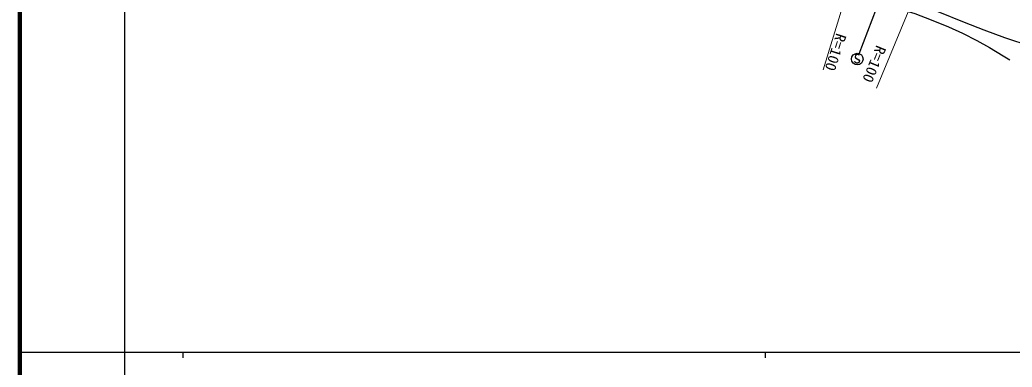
# Model space of a CAD drawing. Units: millimetres on the paper. Extents: x 40 to 680, y 20 to 380.
# Drawn here: x 40 to 210.4, y 202.4 to 262.1 of the extents above; entities that cross this region are included whole.
import ezdxf
from ezdxf.enums import TextEntityAlignment as Align

# ---------------------------------------------------------------- set-up
doc = ezdxf.new("R2010")
doc.units = ezdxf.units.MM
for name, color, linetype, lineweight in [('M-BGD', 7, 'Continuous', 25), ('M-BGD-EXST', 7, 'Continuous', 25), ('M-STR-HTXT', 7, 'Continuous', 13), ('M-TTL', 2, 'Continuous', 140), ('M-TTL-BAND', 7, 'Continuous', 25)]:
    doc.layers.add(name, color=color, linetype=linetype, lineweight=lineweight)
doc.styles.add('ＭＳ ゴシック', font='')
doc.styles.get('ＭＳ ゴシック').set_extended_font_data('MS Gothic')

msp = doc.modelspace()

# ---------------------------------------------------------------- linework, layer by layer
at = {"layer": 'M-BGD'}
for points in [[(179.32, 267.058), (180.484, 267.365), (181.829, 267.591), (182.828, 267.627), (184.033, 267.548), (185.525, 267.307), (187.085, 266.947), (190.112, 266.209), (193.147, 265.36), (202.218, 261.708), (205.576, 260.373), (209.144, 259.067), (218.171, 256.092)], [(185.731, 264.408), (186.714, 264.621), (187.514, 264.699), (188.307, 264.651), (189.298, 264.468), (191.429, 263.909), (193.713, 263.197), (196.542, 262.127), (199.477, 260.902), (201.88, 259.812), (204.383, 258.556), (206.561, 257.353), (208.912, 255.93), (210.029, 255.225)]]:
    msp.add_lwpolyline(points, dxfattribs=at)
at = {"layer": 'M-BGD-EXST'}
for p, q in [((192.407, 277.95), (184.12, 256.234)), ((183.514, 256.016), (183.474, 255.776)), ((183.474, 255.776), (183.554, 255.576)), ((183.754, 256.136), (183.514, 256.016)), ((183.914, 256.136), (183.754, 256.136)), ((184.074, 256.096), (183.914, 256.136)), ((184.154, 256.016), (184.074, 256.096)), ((183.434, 254.816), (183.354, 254.936)), ((183.674, 254.696), (183.434, 254.816)), ((183.554, 255.576), (184.114, 255.256)), ((183.954, 254.696), (183.674, 254.696)), ((184.154, 254.816), (183.954, 254.696)), ((184.114, 255.256), (184.194, 255.056)), ((184.194, 255.056), (184.154, 254.816))]:
    msp.add_line(p, q, dxfattribs=at)
msp.add_circle((183.834, 255.376), 1, dxfattribs=at)
at = {"layer": 'M-STR-HTXT'}
for p, q in [((186.308, 280.921), (177.967, 253.508)), ((187.137, 250.399), (198.121, 276.874))]:
    msp.add_line(p, q, dxfattribs=at)
at = {"layer": 'M-TTL'}
msp.add_line((40, 380), (40, 20), dxfattribs=at)
at = {"layer": 'M-TTL-BAND'}
for p, q in [((58, 370), (58, 20)), ((40, 205), (579, 205)), ((68, 205), (68, 204)), ((168, 205), (168, 204))]:
    msp.add_line(p, q, dxfattribs=at)

# ---------------------------------------------------------------- texts
at = {"layer": 'M-STR-HTXT', "style": 'ＭＳ ゴシック', "width": 1.05}
for rotation, p in [(252, (179.741, 260.109)), (247.8, (186.639, 258.089))]:
    msp.add_text('R=100', height=1.833, rotation=rotation, dxfattribs=at).set_placement(p, align=Align.BOTTOM_LEFT)

doc.saveas('drawing.dxf')
